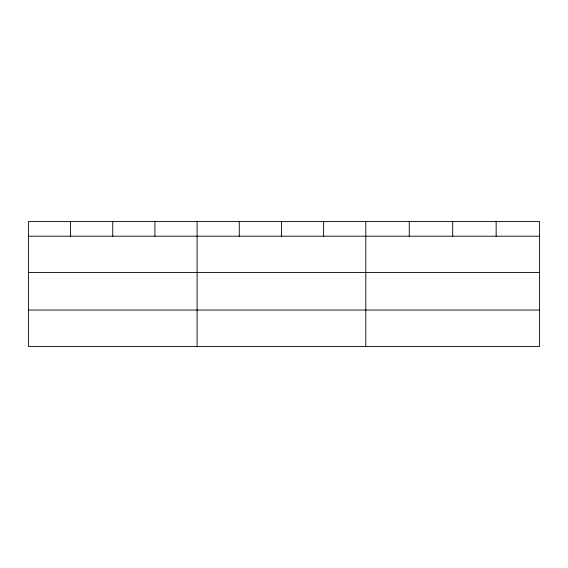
<?xml version="1.0" encoding="UTF-8"?>
<svg xmlns="http://www.w3.org/2000/svg" width="568" height="568" viewBox="0 0 568 568"><rect width="100%" height="100%" fill="white"/><g stroke="black" fill="none" stroke-linecap="round" stroke-linejoin="round"><path stroke-width="0.85" d="M539.6 272.569L539.6 221.591L28.4 221.591L28.4 346.409L539.6 346.409L539.6 272.569L28.4 272.569M28.4 236.203L539.6 236.203M28.4 310.036L539.6 310.036M496.148 221.591L496.148 236.203M452.696 221.591L452.696 236.203M409.244 221.591L409.244 236.203M365.792 221.591L365.792 346.409M323.618 221.591L323.618 236.203M281.444 221.591L281.444 236.203M239.27 221.591L239.27 236.203M197.096 221.591L197.096 346.409M154.922 221.591L154.922 236.203M112.748 221.591L112.748 236.203M70.574 221.591L70.574 236.203"/></g></svg>
